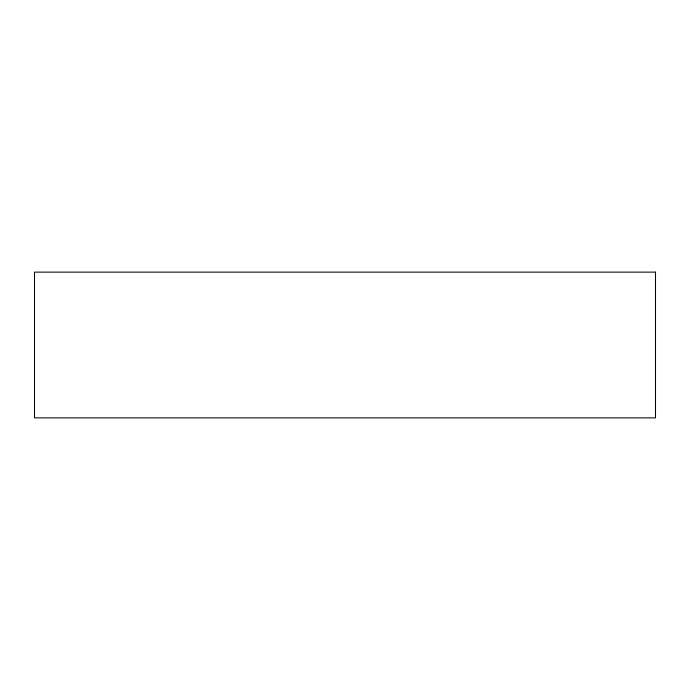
<?xml version="1.0" encoding="UTF-8"?>
<svg xmlns="http://www.w3.org/2000/svg" width="690" height="690" viewBox="0 0 690 690"><rect width="100%" height="100%" fill="white"/><g stroke="black" fill="none" stroke-linecap="round" stroke-linejoin="round"><path stroke-width="1.03" d="M655.5 272.127L34.5 272.127L34.5 417.873L655.5 417.873L655.5 272.127"/></g></svg>
